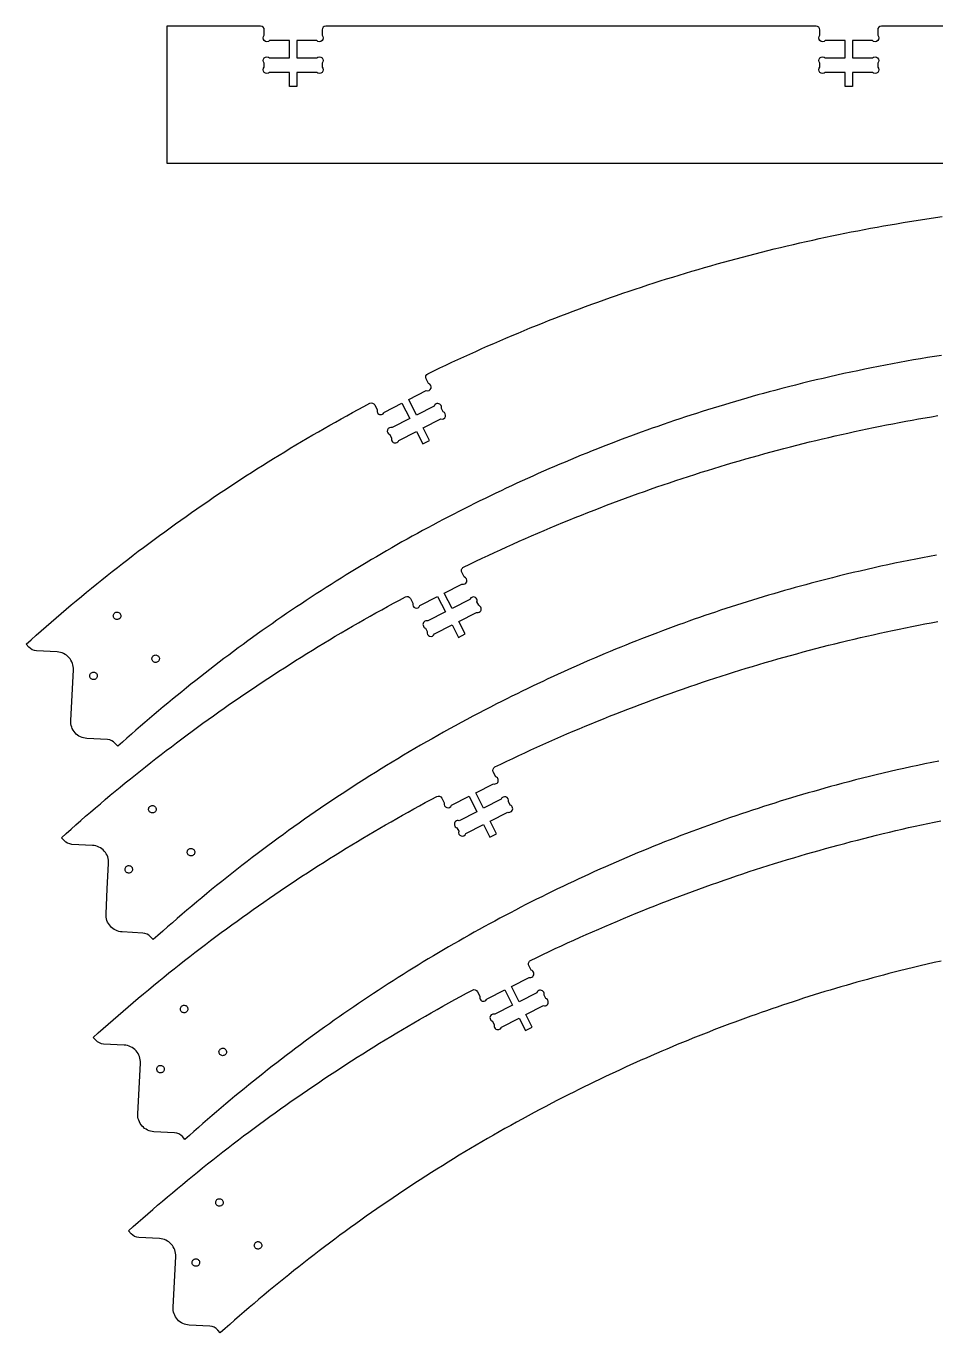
# Model space of a CAD drawing. Extents: x 0.6 to 95.9, y 0.9 to 46.4.
# Drawn here: x 0.65 to 32.17, y 1.2 to 46.44 of the extents above; entities that cross this region are included whole.
import ezdxf

# ---------------------------------------------------------------- set-up
doc = ezdxf.new("R2010")
doc.units = 0
doc.layers.add('THREE_QUARTER_INCH_THRUCUT', color=18, linetype='CONTINUOUS')

msp = doc.modelspace()

# ---------------------------------------------------------------- linework, layer by layer
at = {"layer": 'THREE_QUARTER_INCH_THRUCUT'}
for points in [[(41.295, 46.444), (30.28, 46.444, 0.414211), (30.15, 46.314), (30.15, 46.128, -1), (29.966, 45.944), (29.28, 45.944), (29.28, 45.344), (29.966, 45.344, -1), (30.15, 45.161), (30.15, 45.028, -1), (29.966, 44.844), (29.28, 44.844), (29.28, 44.357), (29.02, 44.357), (29.02, 44.844), (28.334, 44.844, -1), (28.15, 45.028), (28.15, 45.161, -1), (28.334, 45.344), (29.02, 45.344), (29.02, 45.944), (28.334, 45.944, -1), (28.15, 46.128), (28.15, 46.314, 0.414211), (28.02, 46.444), (11.03, 46.444, 0.414211), (10.9, 46.314), (10.9, 46.128, -1), (10.716, 45.944), (10.03, 45.944), (10.03, 45.344), (10.716, 45.344, -1), (10.9, 45.161), (10.9, 45.028, -1), (10.716, 44.844), (10.03, 44.844), (10.03, 44.357), (9.77, 44.357), (9.77, 44.844), (9.084, 44.844, -1), (8.9, 45.028), (8.9, 45.161, -1), (9.084, 45.344), (9.77, 45.344), (9.77, 45.944), (9.084, 45.944, -1), (8.9, 46.128), (8.9, 46.314, 0.414211), (8.77, 46.444), (5.525, 46.444), (5.525, 41.694), (15.525, 41.694), (18.184, 41.694), (51.645, 41.694, -0.414214)], [(32.363, 35.044), (32.12, 35.006), (31.877, 34.967), (31.634, 34.926), (31.392, 34.885), (31.15, 34.842), (30.907, 34.799), (30.665, 34.754), (30.424, 34.708), (30.182, 34.662), (29.941, 34.614), (29.7, 34.565), (29.459, 34.515), (29.218, 34.464), (28.978, 34.412), (28.737, 34.359), (28.497, 34.304), (28.258, 34.249), (28.018, 34.193), (27.779, 34.135), (27.54, 34.077), (27.301, 34.017), (27.063, 33.957), (26.824, 33.895), (26.586, 33.832), (26.391, 33.78), (26.196, 33.727), (26.002, 33.674), (25.807, 33.619), (25.613, 33.564), (25.419, 33.508), (25.225, 33.452), (25.031, 33.395), (24.838, 33.337), (24.645, 33.278), (24.452, 33.219), (24.259, 33.159), (24.066, 33.098), (23.874, 33.037), (23.681, 32.975), (23.489, 32.912), (23.297, 32.848), (23.106, 32.784), (22.914, 32.719), (22.723, 32.653), (22.532, 32.587), (22.342, 32.52), (22.151, 32.452), (21.961, 32.384), (21.771, 32.314), (21.581, 32.244), (21.391, 32.174), (21.202, 32.103), (21.013, 32.031), (20.824, 31.958), (20.635, 31.885), (20.447, 31.811), (20.259, 31.736), (20.071, 31.66), (19.883, 31.584), (19.696, 31.507), (19.509, 31.43), (19.322, 31.351), (19.135, 31.272), (18.949, 31.193), (18.763, 31.112), (18.577, 31.031), (18.392, 30.95), (18.206, 30.867), (18.021, 30.784), (17.837, 30.7), (17.652, 30.616), (17.468, 30.531), (17.284, 30.445), (17.101, 30.358), (16.917, 30.271), (16.734, 30.183), (16.552, 30.094), (16.369, 30.005), (16.187, 29.915), (16.005, 29.824), (15.824, 29.733), (15.642, 29.641), (15.461, 29.548), (15.281, 29.455), (15.1, 29.36), (14.92, 29.266), (14.741, 29.17), (14.561, 29.074), (14.382, 28.977), (14.203, 28.879), (14.025, 28.781), (13.847, 28.682), (13.669, 28.583), (13.492, 28.482), (13.314, 28.381), (13.138, 28.28), (12.961, 28.177), (12.785, 28.074), (12.609, 27.971), (12.434, 27.866), (12.258, 27.761), (12.084, 27.655), (11.909, 27.549), (11.735, 27.442), (11.561, 27.334), (11.388, 27.226), (11.215, 27.116), (11.042, 27.007), (10.87, 26.896), (10.698, 26.785), (10.526, 26.673), (10.355, 26.561), (10.184, 26.447), (10.014, 26.334), (9.844, 26.219), (9.674, 26.104), (9.504, 25.988), (9.335, 25.871), (9.167, 25.754), (8.999, 25.636), (8.831, 25.518), (8.663, 25.398), (8.496, 25.278), (8.329, 25.158), (8.163, 25.037), (7.997, 24.915), (7.832, 24.792), (7.666, 24.669), (7.502, 24.545), (7.337, 24.42), (7.173, 24.295), (7.01, 24.169), (6.847, 24.043), (6.684, 23.915), (6.522, 23.787), (6.36, 23.659), (6.199, 23.53), (6.037, 23.4), (5.877, 23.269), (5.717, 23.138), (5.557, 23.006), (5.398, 22.873), (5.239, 22.74), (5.08, 22.606), (4.922, 22.472), (4.765, 22.336), (4.607, 22.201), (4.451, 22.064), (4.294, 21.927), (4.139, 21.789), (3.983, 21.65), (3.828, 21.511), (3.738, 21.611, 0.198856), (3.466, 21.742), (2.755, 21.779, -0.414214), (2.193, 22.403), (2.238, 23.277), (2.284, 24.152, 0.414214), (1.721, 24.776), (1.01, 24.812, -0.198856), (0.738, 24.943), (0.648, 25.044), (0.819, 25.198), (0.991, 25.351), (1.164, 25.503), (1.337, 25.655), (1.51, 25.806), (1.684, 25.956), (1.859, 26.106), (2.034, 26.255), (2.209, 26.403), (2.385, 26.55), (2.562, 26.697), (2.739, 26.842), (2.916, 26.988), (3.094, 27.132), (3.273, 27.275), (3.451, 27.418), (3.631, 27.56), (3.811, 27.702), (3.991, 27.842), (4.172, 27.982), (4.353, 28.121), (4.535, 28.26), (4.717, 28.397), (4.9, 28.534), (5.083, 28.67), (5.266, 28.806), (5.45, 28.94), (5.635, 29.074), (5.819, 29.207), (6.005, 29.339), (6.19, 29.471), (6.377, 29.602), (6.563, 29.732), (6.75, 29.861), (6.938, 29.99), (7.126, 30.118), (7.314, 30.245), (7.503, 30.371), (7.692, 30.496), (7.882, 30.621), (8.072, 30.745), (8.262, 30.868), (8.453, 30.991), (8.644, 31.113), (8.836, 31.234), (9.028, 31.354), (9.22, 31.473), (9.413, 31.592), (9.607, 31.71), (9.8, 31.827), (9.994, 31.943), (10.189, 32.059), (10.383, 32.174), (10.579, 32.288), (10.774, 32.401), (10.97, 32.514), (11.167, 32.626), (11.363, 32.737), (11.56, 32.847), (11.758, 32.956), (11.956, 33.065), (12.154, 33.173), (12.352, 33.28), (12.551, 33.387, -0.414211), (12.727, 33.328), (12.811, 33.162, 1), (13.059, 33.082), (13.67, 33.393), (13.942, 32.859), (13.331, 32.547, 1), (13.251, 32.3), (13.311, 32.182, 1), (13.558, 32.102), (14.169, 32.413), (14.391, 31.979), (14.622, 32.097), (14.401, 32.531), (15.012, 32.843, 1), (15.093, 33.09), (15.033, 33.208, 1), (14.785, 33.288), (14.174, 32.977), (13.902, 33.511), (14.513, 33.823, 1), (14.593, 34.07), (14.509, 34.236, -0.414211), (14.565, 34.41), (14.771, 34.51), (14.977, 34.609), (15.184, 34.707), (15.392, 34.804), (15.599, 34.9), (15.807, 34.996), (16.015, 35.09), (16.224, 35.184), (16.433, 35.277), (16.642, 35.37), (16.851, 35.461), (17.061, 35.552), (17.271, 35.641), (17.482, 35.73), (17.693, 35.819), (17.904, 35.906), (18.115, 35.993), (18.327, 36.078), (18.539, 36.163), (18.751, 36.248), (18.963, 36.331), (19.176, 36.413), (19.389, 36.495), (19.603, 36.576), (19.817, 36.656), (20.031, 36.735), (20.245, 36.814), (20.459, 36.891), (20.674, 36.968), (20.889, 37.044), (21.105, 37.119), (21.32, 37.193), (21.536, 37.267), (21.752, 37.34), (21.969, 37.411), (22.185, 37.483), (22.402, 37.553), (22.619, 37.622), (22.837, 37.691), (23.054, 37.758), (23.272, 37.825), (23.49, 37.891), (23.708, 37.957), (23.927, 38.021), (24.146, 38.085), (24.365, 38.147), (24.584, 38.209), (24.804, 38.27), (25.023, 38.331), (25.243, 38.39), (25.463, 38.449), (25.684, 38.506), (25.904, 38.563), (26.125, 38.619), (26.346, 38.675), (26.567, 38.729), (26.788, 38.783), (27.01, 38.835), (27.232, 38.887), (27.454, 38.938), (27.676, 38.989), (27.898, 39.038), (28.121, 39.087), (28.343, 39.134), (28.566, 39.181), (28.789, 39.227), (29.012, 39.272), (29.236, 39.317), (29.459, 39.36), (29.683, 39.403), (29.907, 39.445), (30.131, 39.486), (30.355, 39.526), (30.58, 39.565), (30.804, 39.604), (31.029, 39.641), (31.254, 39.678), (31.479, 39.714), (31.704, 39.749), (31.929, 39.783), (32.154, 39.816), (32.38, 39.849)], [(32.19, 28.126), (31.949, 28.082), (31.708, 28.036), (31.467, 27.99), (31.226, 27.942), (30.985, 27.894), (30.744, 27.844), (30.504, 27.793), (30.263, 27.741), (30.023, 27.688), (29.783, 27.634), (29.542, 27.578), (29.302, 27.522), (29.062, 27.464), (28.822, 27.406), (28.583, 27.346), (28.397, 27.299), (28.212, 27.251), (28.027, 27.203), (27.842, 27.154), (27.657, 27.104), (27.472, 27.054), (27.287, 27.003), (27.103, 26.951), (26.918, 26.899), (26.734, 26.846), (26.549, 26.792), (26.365, 26.738), (26.181, 26.683), (25.996, 26.627), (25.812, 26.571), (25.628, 26.514), (25.445, 26.456), (25.261, 26.398), (25.077, 26.339), (24.894, 26.279), (24.71, 26.219), (24.527, 26.158), (24.344, 26.096), (24.161, 26.033), (23.978, 25.97), (23.795, 25.906), (23.612, 25.842), (23.429, 25.777), (23.247, 25.711), (23.064, 25.644), (22.882, 25.577), (22.7, 25.509), (22.518, 25.441), (22.336, 25.371), (22.154, 25.301), (21.973, 25.231), (21.791, 25.16), (21.61, 25.088), (21.428, 25.015), (21.247, 24.942), (21.066, 24.867), (20.885, 24.793), (20.705, 24.717), (20.524, 24.641), (20.344, 24.564), (20.164, 24.487), (19.983, 24.409), (19.804, 24.33), (19.624, 24.25), (19.444, 24.17), (19.265, 24.089), (19.085, 24.008), (18.906, 23.925), (18.727, 23.842), (18.548, 23.758), (18.369, 23.674), (18.191, 23.589), (18.012, 23.503), (17.834, 23.417), (17.656, 23.329), (17.478, 23.242), (17.301, 23.153), (17.123, 23.064), (16.946, 22.974), (16.74, 22.868), (16.534, 22.762), (16.329, 22.655), (16.125, 22.547), (15.921, 22.438), (15.718, 22.329), (15.516, 22.219), (15.314, 22.108), (15.113, 21.997), (14.913, 21.885), (14.713, 21.772), (14.514, 21.658), (14.315, 21.544), (14.117, 21.429), (13.92, 21.313), (13.723, 21.196), (13.527, 21.079), (13.332, 20.961), (13.137, 20.842), (12.943, 20.723), (12.749, 20.603), (12.557, 20.482), (12.364, 20.361), (12.173, 20.239), (11.982, 20.116), (11.792, 19.992), (11.602, 19.868), (11.413, 19.743), (11.225, 19.618), (11.037, 19.492), (10.85, 19.365), (10.664, 19.237), (10.478, 19.109), (10.293, 18.98), (10.109, 18.85), (9.925, 18.72), (9.742, 18.589), (9.56, 18.457), (9.378, 18.325), (9.197, 18.192), (9.017, 18.059), (8.837, 17.925), (8.658, 17.79), (8.479, 17.654), (8.302, 17.518), (8.124, 17.381), (7.948, 17.244), (7.772, 17.106), (7.597, 16.967), (7.423, 16.828), (7.249, 16.688), (7.076, 16.548), (6.903, 16.407), (6.732, 16.265), (6.56, 16.122), (6.39, 15.979), (6.22, 15.836), (6.051, 15.692), (5.883, 15.547), (5.715, 15.401), (5.548, 15.255), (5.382, 15.109), (5.216, 14.961), (5.051, 14.814), (4.961, 14.913, 0.198856), (4.689, 15.044), (3.978, 15.081, -0.414214), (3.416, 15.704), (3.461, 16.579), (3.507, 17.454, 0.414214), (2.945, 18.077), (2.234, 18.114, -0.198856), (1.961, 18.245), (1.871, 18.345), (2.038, 18.494), (2.205, 18.643), (2.373, 18.791), (2.541, 18.938), (2.71, 19.085), (2.88, 19.231), (3.05, 19.377), (3.221, 19.522), (3.392, 19.667), (3.565, 19.811), (3.737, 19.955), (3.911, 20.098), (4.085, 20.24), (4.26, 20.382), (4.435, 20.523), (4.611, 20.663), (4.788, 20.803), (4.965, 20.943), (5.143, 21.082), (5.321, 21.22), (5.5, 21.358), (5.68, 21.495), (5.861, 21.631), (6.042, 21.767), (6.223, 21.902), (6.405, 22.037), (6.588, 22.171), (6.772, 22.304), (6.956, 22.437), (7.141, 22.569), (7.326, 22.701), (7.512, 22.832), (7.699, 22.962), (7.886, 23.092), (8.074, 23.221), (8.262, 23.349), (8.451, 23.477), (8.641, 23.604), (8.831, 23.731), (9.022, 23.857), (9.214, 23.982), (9.406, 24.107), (9.598, 24.231), (9.792, 24.354), (9.986, 24.477), (10.18, 24.599), (10.375, 24.72), (10.571, 24.841), (10.768, 24.961), (10.965, 25.081), (11.162, 25.2), (11.36, 25.318), (11.559, 25.435), (11.759, 25.552), (11.959, 25.668), (12.159, 25.784), (12.361, 25.898), (12.562, 26.012), (12.765, 26.126), (12.968, 26.239), (13.171, 26.351), (13.376, 26.462), (13.58, 26.573), (13.786, 26.683, -0.390828), (13.956, 26.638), (13.961, 26.629), (13.961, 26.629), (14.046, 26.463, 1), (14.293, 26.383), (14.904, 26.694), (15.177, 26.159), (14.565, 25.848, 1), (14.485, 25.601), (14.545, 25.483, 1), (14.792, 25.402), (15.404, 25.714), (15.625, 25.28), (15.856, 25.398), (15.635, 25.832), (16.247, 26.144, 1), (16.327, 26.391), (16.267, 26.509, 1), (16.02, 26.589), (15.408, 26.278), (15.136, 26.812), (15.747, 27.124, 1), (15.828, 27.371), (15.744, 27.535, -0.419301), (15.803, 27.711), (16.016, 27.814), (16.23, 27.916), (16.443, 28.018), (16.657, 28.118), (16.871, 28.218), (17.086, 28.316), (17.3, 28.414), (17.515, 28.511), (17.73, 28.607), (17.945, 28.702), (18.16, 28.796), (18.376, 28.889), (18.591, 28.981), (18.807, 29.073), (19.023, 29.163), (19.239, 29.253), (19.456, 29.341), (19.672, 29.429), (19.889, 29.516), (20.106, 29.602), (20.323, 29.687), (20.541, 29.771), (20.758, 29.854), (20.976, 29.937), (21.193, 30.018), (21.411, 30.098), (21.629, 30.178), (21.848, 30.257), (22.066, 30.335), (22.284, 30.412), (22.503, 30.488), (22.722, 30.563), (22.941, 30.637), (23.16, 30.71), (23.379, 30.783), (23.599, 30.854), (23.818, 30.925), (24.038, 30.995), (24.258, 31.064), (24.478, 31.132), (24.698, 31.199), (24.918, 31.265), (25.138, 31.33), (25.358, 31.395), (25.579, 31.458), (25.8, 31.521), (26.02, 31.583), (26.241, 31.644), (26.462, 31.704), (26.683, 31.763), (26.904, 31.821), (27.126, 31.879), (27.347, 31.935), (27.568, 31.991), (27.79, 32.046), (28.012, 32.099), (28.233, 32.152), (28.455, 32.205), (28.677, 32.256), (28.899, 32.306), (29.121, 32.356), (29.343, 32.404), (29.565, 32.452), (29.788, 32.499), (30.01, 32.545), (30.232, 32.59), (30.455, 32.635), (30.677, 32.678), (30.9, 32.72), (31.123, 32.762), (31.345, 32.803), (31.568, 32.843), (31.791, 32.882), (32.014, 32.92), (32.237, 32.958)], [(32.264, 20.999), (32.023, 20.95), (31.782, 20.9), (31.541, 20.849), (31.301, 20.797), (31.061, 20.744), (30.821, 20.69), (30.581, 20.635), (30.342, 20.578), (30.102, 20.521), (29.863, 20.462), (29.624, 20.403), (29.386, 20.342), (29.148, 20.28), (28.91, 20.218), (28.715, 20.165), (28.52, 20.113), (28.325, 20.059), (28.131, 20.005), (27.936, 19.949), (27.742, 19.894), (27.549, 19.837), (27.355, 19.78), (27.161, 19.722), (26.968, 19.663), (26.775, 19.604), (26.582, 19.544), (26.389, 19.483), (26.197, 19.422), (26.005, 19.36), (25.813, 19.297), (25.621, 19.233), (25.429, 19.169), (25.238, 19.104), (25.047, 19.039), (24.856, 18.972), (24.665, 18.905), (24.474, 18.837), (24.284, 18.769), (24.094, 18.7), (23.904, 18.63), (23.715, 18.559), (23.525, 18.488), (23.336, 18.416), (23.147, 18.343), (22.959, 18.27), (22.77, 18.196), (22.582, 18.121), (22.394, 18.046), (22.207, 17.969), (22.019, 17.893), (21.832, 17.815), (21.645, 17.737), (21.459, 17.658), (21.272, 17.578), (21.086, 17.498), (20.901, 17.417), (20.715, 17.335), (20.53, 17.253), (20.345, 17.169), (20.16, 17.086), (19.976, 17.001), (19.791, 16.916), (19.608, 16.83), (19.424, 16.744), (19.241, 16.656), (19.058, 16.568), (18.875, 16.48), (18.692, 16.39), (18.51, 16.3), (18.328, 16.21), (18.147, 16.118), (17.966, 16.026), (17.785, 15.933), (17.604, 15.84), (17.424, 15.746), (17.244, 15.651), (17.064, 15.555), (16.885, 15.459), (16.706, 15.362), (16.527, 15.265), (16.348, 15.166), (16.17, 15.068), (15.992, 14.968), (15.815, 14.868), (15.638, 14.767), (15.461, 14.665), (15.284, 14.563), (15.108, 14.46), (14.932, 14.356), (14.757, 14.251), (14.582, 14.146), (14.407, 14.041), (14.233, 13.934), (14.059, 13.827), (13.885, 13.719), (13.711, 13.611), (13.538, 13.502), (13.366, 13.392), (13.193, 13.281), (13.021, 13.17), (12.85, 13.058), (12.679, 12.946), (12.508, 12.833), (12.337, 12.719), (12.167, 12.604), (11.997, 12.489), (11.828, 12.373), (11.659, 12.257), (11.49, 12.139), (11.322, 12.022), (11.154, 11.903), (10.987, 11.784), (10.819, 11.664), (10.653, 11.543), (10.486, 11.422), (10.32, 11.3), (10.155, 11.177), (9.99, 11.054), (9.825, 10.93), (9.661, 10.806), (9.497, 10.68), (9.333, 10.554), (9.17, 10.428), (9.008, 10.301), (8.845, 10.173), (8.683, 10.044), (8.522, 9.915), (8.361, 9.785), (8.2, 9.654), (8.04, 9.523), (7.88, 9.391), (7.721, 9.259), (7.562, 9.125), (7.404, 8.991), (7.246, 8.857), (7.088, 8.722), (6.931, 8.586), (6.774, 8.449), (6.618, 8.312), (6.462, 8.174), (6.307, 8.036), (6.152, 7.897), (6.062, 7.996, 0.198856), (5.789, 8.127), (5.078, 8.164, -0.414214), (4.516, 8.788), (4.562, 9.663), (4.607, 10.537, 0.414214), (4.045, 11.161), (3.334, 11.198, -0.198856), (3.062, 11.329), (2.971, 11.429), (3.143, 11.583), (3.315, 11.736), (3.487, 11.889), (3.66, 12.04), (3.834, 12.191), (4.008, 12.342), (4.182, 12.491), (4.357, 12.64), (4.533, 12.788), (4.709, 12.935), (4.885, 13.082), (5.062, 13.228), (5.24, 13.373), (5.418, 13.517), (5.596, 13.661), (5.775, 13.804), (5.954, 13.946), (6.134, 14.087), (6.314, 14.228), (6.495, 14.368), (6.676, 14.507), (6.858, 14.645), (7.04, 14.783), (7.223, 14.919), (7.406, 15.056), (7.59, 15.191), (7.773, 15.325), (7.958, 15.459), (8.143, 15.592), (8.328, 15.725), (8.514, 15.856), (8.7, 15.987), (8.887, 16.117), (9.074, 16.247), (9.261, 16.375), (9.449, 16.503), (9.637, 16.63), (9.826, 16.756), (10.015, 16.882), (10.205, 17.007), (10.395, 17.131), (10.586, 17.254), (10.776, 17.376), (10.968, 17.498), (11.159, 17.619), (11.351, 17.739), (11.544, 17.859), (11.737, 17.977), (11.93, 18.095), (12.124, 18.212), (12.318, 18.329), (12.512, 18.444), (12.707, 18.559), (12.902, 18.673), (13.098, 18.787), (13.294, 18.899), (13.49, 19.011), (13.687, 19.122), (13.884, 19.232), (14.081, 19.342), (14.279, 19.45), (14.477, 19.558), (14.676, 19.666), (14.875, 19.772, -0.414211), (15.05, 19.713), (15.135, 19.548, 1), (15.382, 19.467), (15.993, 19.779), (16.266, 19.244), (15.654, 18.933, 1), (15.574, 18.685), (15.634, 18.567, 1), (15.881, 18.487), (16.493, 18.799), (16.714, 18.365), (16.946, 18.483), (16.725, 18.917), (17.336, 19.228, 1), (17.416, 19.475), (17.356, 19.593, 1), (17.109, 19.674), (16.498, 19.362), (16.225, 19.897), (16.836, 20.208, 1), (16.917, 20.456), (16.832, 20.621, -0.414211), (16.888, 20.796), (17.094, 20.895), (17.301, 20.994), (17.508, 21.092), (17.715, 21.189), (17.923, 21.285), (18.13, 21.381), (18.339, 21.476), (18.547, 21.569), (18.756, 21.663), (18.965, 21.755), (19.175, 21.846), (19.385, 21.937), (19.595, 22.027), (19.805, 22.116), (20.016, 22.204), (20.227, 22.291), (20.438, 22.378), (20.65, 22.464), (20.862, 22.549), (21.074, 22.633), (21.287, 22.716), (21.5, 22.799), (21.713, 22.88), (21.926, 22.961), (22.14, 23.041), (22.354, 23.121), (22.568, 23.199), (22.783, 23.277), (22.998, 23.353), (23.213, 23.429), (23.428, 23.504), (23.644, 23.579), (23.859, 23.652), (24.076, 23.725), (24.292, 23.797), (24.509, 23.868), (24.725, 23.938), (24.943, 24.007), (25.16, 24.076), (25.378, 24.144), (25.595, 24.211), (25.814, 24.277), (26.032, 24.342), (26.25, 24.406), (26.469, 24.47), (26.688, 24.533), (26.907, 24.595), (27.127, 24.656), (27.347, 24.716), (27.567, 24.775), (27.787, 24.834), (28.007, 24.892), (28.228, 24.949), (28.448, 25.005), (28.669, 25.06), (28.89, 25.114), (29.112, 25.168), (29.333, 25.221), (29.555, 25.273), (29.777, 25.324), (29.999, 25.374), (30.222, 25.423), (30.444, 25.472), (30.667, 25.52), (30.89, 25.566), (31.113, 25.612), (31.336, 25.658), (31.559, 25.702), (31.783, 25.746), (32.007, 25.788), (32.23, 25.83)], [(32.346, 14.073), (32.106, 14.019), (31.866, 13.964), (31.626, 13.907), (31.386, 13.85), (31.146, 13.791), (30.906, 13.731), (30.721, 13.684), (30.535, 13.637), (30.35, 13.588), (30.165, 13.539), (29.98, 13.49), (29.796, 13.439), (29.611, 13.388), (29.426, 13.337), (29.241, 13.284), (29.057, 13.231), (28.873, 13.178), (28.688, 13.123), (28.504, 13.068), (28.32, 13.013), (28.136, 12.956), (27.952, 12.899), (27.768, 12.842), (27.584, 12.783), (27.401, 12.724), (27.217, 12.664), (27.034, 12.604), (26.85, 12.543), (26.667, 12.481), (26.484, 12.419), (26.301, 12.355), (26.118, 12.292), (25.935, 12.227), (25.753, 12.162), (25.57, 12.096), (25.388, 12.03), (25.205, 11.962), (25.023, 11.895), (24.841, 11.826), (24.659, 11.757), (24.478, 11.687), (24.296, 11.616), (24.114, 11.545), (23.933, 11.473), (23.752, 11.4), (23.571, 11.327), (23.39, 11.253), (23.209, 11.178), (23.028, 11.103), (22.848, 11.027), (22.667, 10.95), (22.487, 10.872), (22.307, 10.794), (22.127, 10.715), (21.947, 10.636), (21.767, 10.555), (21.588, 10.474), (21.409, 10.393), (21.229, 10.31), (21.05, 10.227), (20.872, 10.144), (20.693, 10.059), (20.514, 9.974), (20.336, 9.888), (20.158, 9.802), (19.98, 9.715), (19.802, 9.627), (19.624, 9.538), (19.447, 9.449), (19.269, 9.359), (19.063, 9.254), (18.858, 9.147), (18.653, 9.04), (18.448, 8.932), (18.245, 8.824), (18.042, 8.714), (17.839, 8.604), (17.638, 8.494), (17.436, 8.382), (17.236, 8.27), (17.036, 8.157), (16.837, 8.043), (16.638, 7.929), (16.44, 7.814), (16.243, 7.698), (16.046, 7.582), (15.85, 7.464), (15.655, 7.346), (15.46, 7.228), (15.266, 7.108), (15.073, 6.988), (14.88, 6.868), (14.688, 6.746), (14.496, 6.624), (14.305, 6.501), (14.115, 6.378), (13.926, 6.254), (13.737, 6.129), (13.548, 6.003), (13.361, 5.877), (13.174, 5.75), (12.987, 5.622), (12.802, 5.494), (12.617, 5.365), (12.432, 5.236), (12.249, 5.105), (12.066, 4.974), (11.883, 4.843), (11.701, 4.711), (11.52, 4.578), (11.34, 4.444), (11.16, 4.31), (10.981, 4.175), (10.803, 4.04), (10.625, 3.904), (10.448, 3.767), (10.271, 3.629), (10.096, 3.491), (9.92, 3.353), (9.746, 3.213), (9.572, 3.074), (9.399, 2.933), (9.227, 2.792), (9.055, 2.65), (8.884, 2.508), (8.713, 2.365), (8.544, 2.221), (8.375, 2.077), (8.206, 1.932), (8.038, 1.787), (7.871, 1.641), (7.705, 1.494), (7.539, 1.347), (7.374, 1.199), (7.285, 1.298, 0.198856), (7.013, 1.429), (6.302, 1.466, -0.414214), (5.739, 2.09), (5.785, 2.964), (5.83, 3.839, 0.414214), (5.268, 4.463), (4.557, 4.499, -0.198856), (4.285, 4.63), (4.195, 4.73), (4.361, 4.879), (4.528, 5.028), (4.696, 5.176), (4.864, 5.324), (5.033, 5.47), (5.203, 5.617), (5.373, 5.763), (5.544, 5.908), (5.716, 6.052), (5.888, 6.196), (6.061, 6.34), (6.234, 6.483), (6.408, 6.625), (6.583, 6.767), (6.758, 6.908), (6.934, 7.049), (7.111, 7.189), (7.288, 7.328), (7.466, 7.467), (7.645, 7.605), (7.824, 7.743), (8.004, 7.88), (8.184, 8.016), (8.365, 8.152), (8.547, 8.287), (8.729, 8.422), (8.912, 8.556), (9.095, 8.689), (9.279, 8.822), (9.464, 8.954), (9.649, 9.086), (9.835, 9.217), (10.022, 9.347), (10.209, 9.477), (10.397, 9.606), (10.585, 9.735), (10.775, 9.862), (10.964, 9.99), (11.155, 10.116), (11.345, 10.242), (11.537, 10.367), (11.729, 10.492), (11.922, 10.616), (12.115, 10.74), (12.309, 10.862), (12.504, 10.984), (12.699, 11.106), (12.895, 11.226), (13.091, 11.347), (13.288, 11.466), (13.486, 11.585), (13.684, 11.703), (13.883, 11.82), (14.082, 11.937), (14.282, 12.053), (14.483, 12.169), (14.684, 12.284), (14.886, 12.398), (15.088, 12.511), (15.291, 12.624), (15.495, 12.736), (15.699, 12.847), (15.904, 12.958), (16.109, 13.068, -0.390828), (16.28, 13.023), (16.284, 13.014), (16.285, 13.014), (16.369, 12.848, 1), (16.616, 12.768), (17.228, 13.079), (17.5, 12.545), (16.889, 12.233, 1), (16.808, 11.986), (16.868, 11.868, 1), (17.116, 11.788), (17.727, 12.099), (17.948, 11.665), (18.18, 11.783), (17.959, 12.217), (18.57, 12.529, 1), (18.65, 12.776), (18.59, 12.894, 1), (18.343, 12.974), (17.732, 12.663), (17.459, 13.197), (18.071, 13.509, 1), (18.151, 13.756), (18.068, 13.92, -0.419301), (18.126, 14.096), (18.34, 14.199), (18.553, 14.302), (18.767, 14.403), (18.981, 14.504), (19.195, 14.603), (19.409, 14.702), (19.624, 14.799), (19.838, 14.896), (20.053, 14.992), (20.268, 15.087), (20.484, 15.181), (20.699, 15.274), (20.915, 15.367), (21.131, 15.458), (21.347, 15.549), (21.563, 15.638), (21.779, 15.727), (21.996, 15.814), (22.213, 15.901), (22.43, 15.987), (22.647, 16.072), (22.864, 16.156), (23.081, 16.24), (23.299, 16.322), (23.517, 16.403), (23.735, 16.484), (23.953, 16.563), (24.171, 16.642), (24.389, 16.72), (24.608, 16.797), (24.827, 16.873), (25.045, 16.948), (25.264, 17.022), (25.483, 17.096), (25.703, 17.168), (25.922, 17.24), (26.142, 17.31), (26.361, 17.38), (26.581, 17.449), (26.801, 17.517), (27.021, 17.584), (27.241, 17.65), (27.461, 17.716), (27.682, 17.78), (27.902, 17.844), (28.123, 17.906), (28.344, 17.968), (28.565, 18.029), (28.785, 18.089), (29.007, 18.148), (29.228, 18.207), (29.449, 18.264), (29.67, 18.321), (29.892, 18.376), (30.113, 18.431), (30.335, 18.485), (30.557, 18.538), (30.778, 18.59), (31, 18.641), (31.222, 18.692), (31.444, 18.741), (31.667, 18.79), (31.889, 18.837), (32.111, 18.884), (32.333, 18.93)]]:
    msp.add_lwpolyline(points, format="xyb", dxfattribs=at)
for points in [[(3.885, 25.931, -0.414214), (3.702, 25.941, -0.414214), (3.711, 26.124, -0.414214), (3.895, 26.115, -0.414214)], [(5.224, 24.445, -0.414214), (5.04, 24.454, -0.414214), (5.05, 24.638, -0.414214), (5.233, 24.628, -0.414214)], [(3.068, 23.85, -0.414214), (2.885, 23.859, -0.414214), (2.894, 24.043, -0.414214), (3.078, 24.033, -0.414214)], [(5.109, 19.233, -0.414214), (4.925, 19.243, -0.414214), (4.935, 19.426, -0.414214), (5.118, 19.417, -0.414214)], [(6.447, 17.747, -0.414214), (6.263, 17.756, -0.414214), (6.273, 17.94, -0.414214), (6.456, 17.93, -0.414214)], [(4.291, 17.152, -0.414214), (4.108, 17.161, -0.414214), (4.118, 17.345, -0.414214), (4.301, 17.335, -0.414214)], [(6.209, 12.317, -0.414214), (6.025, 12.326, -0.414214), (6.035, 12.51, -0.414214), (6.218, 12.5, -0.414214)], [(7.547, 10.83, -0.414214), (7.363, 10.84, -0.414214), (7.373, 11.023, -0.414214), (7.557, 11.014, -0.414214)], [(5.392, 10.235, -0.414214), (5.208, 10.245, -0.414214), (5.218, 10.428, -0.414214), (5.401, 10.419, -0.414214)], [(7.432, 5.618, -0.414214), (7.248, 5.628, -0.414214), (7.258, 5.812, -0.414214), (7.442, 5.802, -0.414214)], [(8.77, 4.132, -0.414214), (8.587, 4.142, -0.414214), (8.596, 4.325, -0.414214), (8.78, 4.316, -0.414214)], [(6.615, 3.537, -0.414214), (6.431, 3.547, -0.414214), (6.441, 3.73, -0.414214), (6.625, 3.721, -0.414214)]]:
    msp.add_lwpolyline(points, format="xyb", close=True, dxfattribs=at)

doc.saveas('drawing.dxf')
